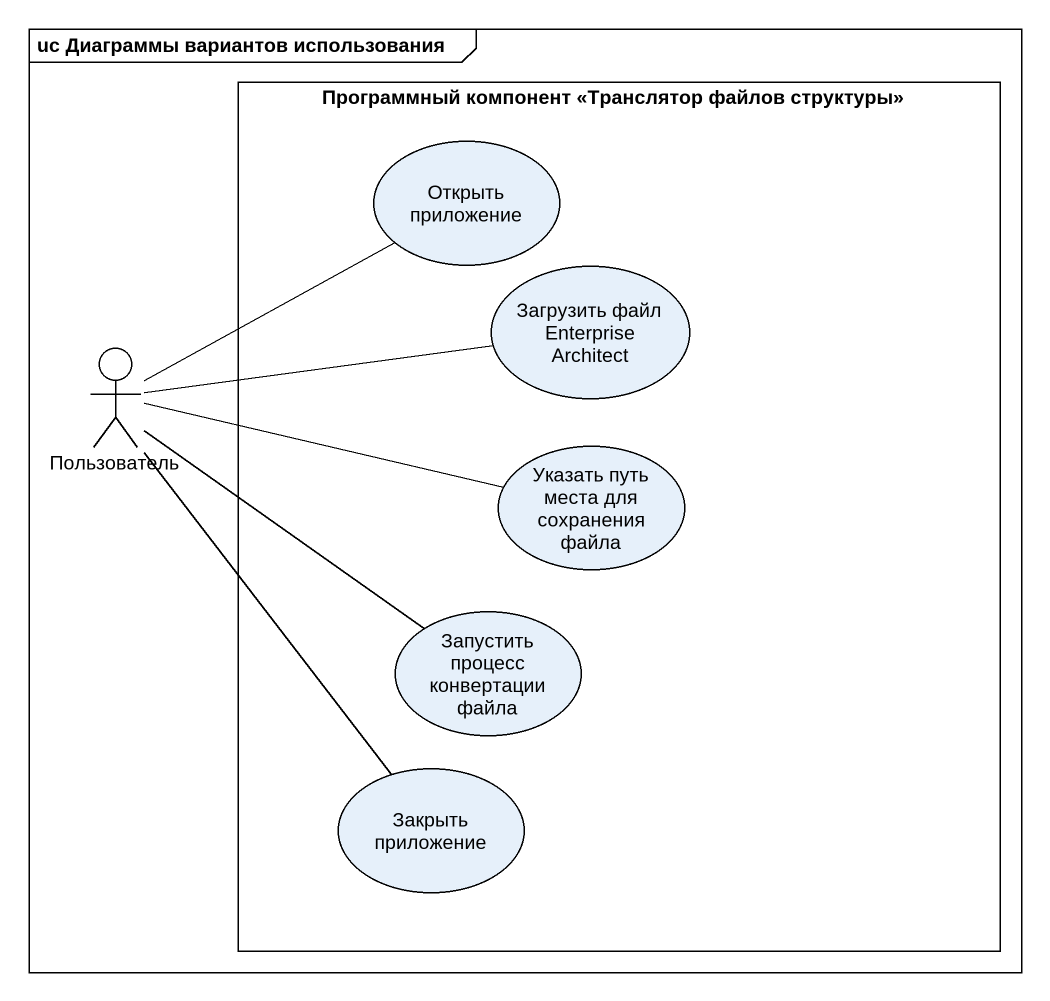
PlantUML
@startuml
mainframe uc Диаграммы вариантов использования
rectangle "Программный компонент <<Транслятор файлов структуры>>" as Программный_компонент {
  usecase "Открыть приложение" as Открыть_приложение
  usecase "Загрузить файл Enterprise Architect" as Загрузить_файл_Enterprise
  usecase "Указать путь места для сохранения файла" as Указать_путь_места_для
  usecase "Запустить процесс конвертации файла" as Запустить_процесс
  usecase "Закрыть приложение" as Закрыть_приложение
}
actor Пользователь
Пользователь -up- Открыть_приложение
Пользователь -right- Загрузить_файл_Enterprise
Пользователь -right- Указать_путь_места_для
Пользователь -- Запустить_процесс
Пользователь -- Закрыть_приложение
@enduml
